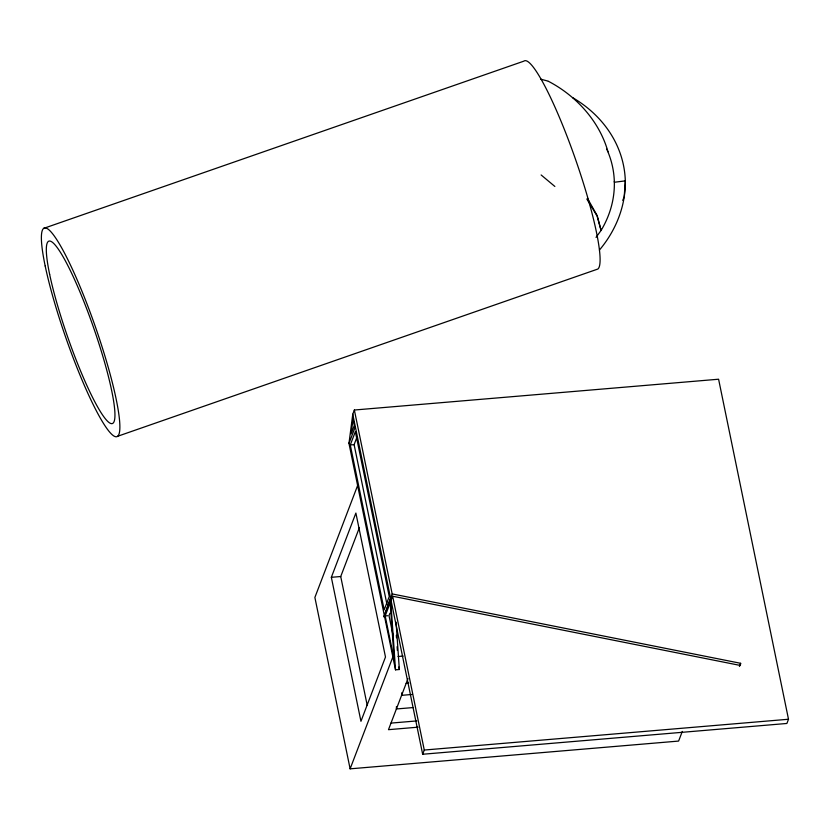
<?xml version="1.0" encoding="UTF-8"?>
<svg xmlns="http://www.w3.org/2000/svg" width="830" height="830" viewBox="0 0 830 830"><rect width="100%" height="100%" fill="white"/><g stroke="black" fill="none" stroke-linecap="round" stroke-linejoin="round"><path stroke-width="1.25" d="M396.45 706.496L396.387 708.976L413.112 707.565M401.658 692.853L401.596 695.343L411.888 694.471M396.076 622.137L399.344 669.509L395.516 669.841L348.963 443.407L352.76 414.222L354.358 410.02L718.593 379.217L788.5 719.247L786.892 723.459L422.667 754.252L352.76 414.222M354.358 410.02L392.175 593.927L383.885 616.96L390.567 598.129L395.516 669.841M392.175 593.927L740.64 663.305L740.329 665.452L392.652 596.231L391.044 600.443L390.256 600.287M348.963 443.407L355.323 426.734M350.281 444.963L355.344 431.693L389.249 596.573L384.176 609.842L350.281 444.963L354.109 444.641L356.869 437.41M357.616 485.529L314.881 597.444L350.125 768.839L678.608 741.076L682.291 731.448M331.346 577.317L355.883 513.054L385.483 657.028L360.946 721.291L331.346 577.317L340.725 576.518L359.359 527.724M385.172 615.953L390.225 602.705L394.157 659.663L385.172 615.953L387.724 615.736M389.924 613.225L389 615.632L393.109 635.614M350.125 768.839L392.86 656.935M407.987 678.608L388.482 729.674L418.081 727.173M422.667 754.252L424.275 750.04L392.652 596.231M739.426 666.459L740.64 663.305M622.718 200.352L624.202 196.969L625.312 180.867A131.524 109.498 -6.7 0 0 572.679 97.65M596.033 237.39L601.148 230.325A120.506 100.316 -6.7 0 0 606.74 149.12M599.436 250.038C615.694 230.782 625.737 206.255 625.312 180.867L614.418 182.247L614.314 181.49M43.637 228.385L523.844 61.161A110.463 15.749 70.8 0 1 573.966 154.94A110.463 15.749 70.8 0 1 597.839 269.045L117.632 436.279M398.016 656.499L403.162 656.063M406.161 683.38L408.733 683.163M390.992 723.096L416.733 720.928M424.275 750.04L788.5 719.247M547.841 81.07L540.683 79.161M548.319 81.257C576.124 95.699 599.447 121.242 607.975 151.734M541.139 174.974L554.865 186.46M586.841 199.055L597.061 215.966L601.086 230.47L597.216 215.655L587.464 198.36M354.109 444.641L386.967 604.448M398.825 667.009L399.344 669.509M340.725 576.518L367.213 705.334M396.325 635.292L396.501 637.824M397.114 646.684L397.373 650.481M353.02 419.285L351.121 433.831L354.296 425.52L353.02 419.285M45.194 266.015A110.463 15.749 70.8 0 0 112.973 435.366A110.463 15.749 70.8 0 0 83.726 295.615A110.463 15.749 70.8 0 0 45.194 266.015M49.644 274.346A96.591 13.778 70.8 0 0 108.917 422.429A96.591 13.778 70.8 0 0 83.342 300.221A96.591 13.778 70.8 0 0 49.644 274.346"/></g></svg>
